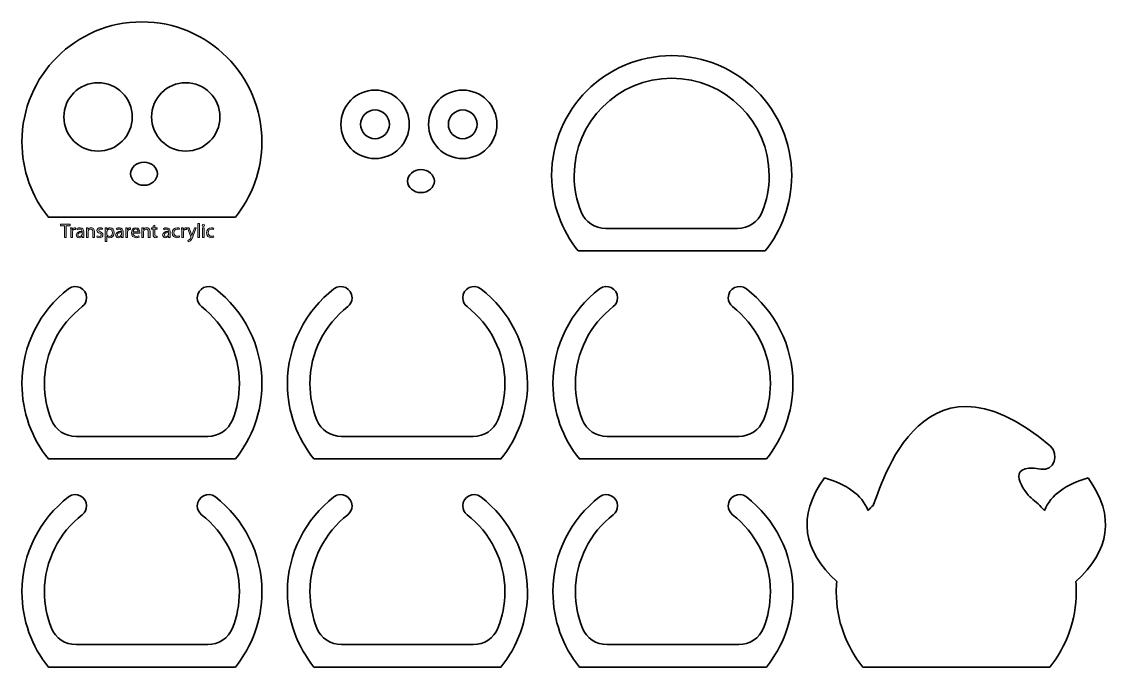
# Model space of a CAD drawing. Header units: inches. Extents: x 25.8 to 44, y -23.6 to -12.8.
import ezdxf

# ---------------------------------------------------------------- set-up
doc = ezdxf.new("R2010")
doc.units = ezdxf.units.IN
doc.header["$MEASUREMENT"] = 0
doc.layers.add('_U+0421_U+043B_U+043E_U+0439 1', color=7, linetype='Continuous')

# ---------------------------------------------------------------- blocks, each defined once
blk = doc.blocks.new('block 2')
at = {"layer": '_U+0421_U+043B_U+043E_U+0439 1', "lineweight": 0}
for points, knots in [([(26.784, -16.384), (26.784, -16.397), (26.785, -16.411), (26.787, -16.422), (26.787, -16.422), (26.761, -16.422), (26.761, -16.422), (26.761, -16.422), (26.758, -16.402), (26.758, -16.402), (26.758, -16.402), (26.757, -16.402), (26.757, -16.402), (26.748, -16.414), (26.731, -16.425), (26.709, -16.425), (26.677, -16.425), (26.661, -16.403), (26.661, -16.38), (26.661, -16.342), (26.694, -16.321), (26.756, -16.321), (26.756, -16.321), (26.756, -16.318), (26.756, -16.318), (26.756, -16.305), (26.752, -16.281), (26.72, -16.281), (26.705, -16.281), (26.69, -16.286), (26.678, -16.293), (26.678, -16.293), (26.672, -16.274), (26.672, -16.274), (26.685, -16.265), (26.704, -16.26), (26.724, -16.26), (26.772, -16.26), (26.784, -16.293), (26.784, -16.325), (26.784, -16.325), (26.784, -16.384), (26.784, -16.384)], [0, 0, 0, 0, 1, 1, 1, 2, 2, 2, 3, 3, 3, 4, 4, 4, 5, 5, 5, 6, 6, 6, 7, 7, 7, 8, 8, 8, 9, 9, 9, 10, 10, 10, 11, 11, 11, 12, 12, 12, 13, 13, 13, 14, 14, 14, 14]), ([(26.756, -16.341), (26.725, -16.34), (26.689, -16.346), (26.689, -16.377), (26.689, -16.395), (26.702, -16.404), (26.716, -16.404), (26.737, -16.404), (26.75, -16.391), (26.755, -16.377), (26.756, -16.375), (26.756, -16.371), (26.756, -16.368), (26.756, -16.368), (26.756, -16.341), (26.756, -16.341)], [0, 0, 0, 0, 1, 1, 1, 2, 2, 2, 3, 3, 3, 4, 4, 4, 5, 5, 5, 5])]:
    blk.add_open_spline(points, degree=3, knots=knots, dxfattribs=at)
blk = doc.blocks.new('block 3')
at = {"layer": '_U+0421_U+043B_U+043E_U+0439 1', "lineweight": 0}
for points, knots in [([(27.291, -16.34), (27.291, -16.397), (27.256, -16.425), (27.219, -16.425), (27.198, -16.425), (27.18, -16.416), (27.17, -16.4), (27.17, -16.4), (27.17, -16.4), (27.17, -16.4), (27.17, -16.4), (27.17, -16.486), (27.17, -16.486), (27.17, -16.486), (27.141, -16.486), (27.141, -16.486), (27.141, -16.486), (27.141, -16.315), (27.141, -16.315), (27.141, -16.295), (27.141, -16.278), (27.14, -16.263), (27.14, -16.263), (27.166, -16.263), (27.166, -16.263), (27.166, -16.263), (27.167, -16.291), (27.167, -16.291), (27.167, -16.291), (27.168, -16.291), (27.168, -16.291), (27.179, -16.271), (27.198, -16.26), (27.224, -16.26), (27.262, -16.26), (27.291, -16.292), (27.291, -16.34)], [0, 0, 0, 0, 1, 1, 1, 2, 2, 2, 3, 3, 3, 4, 4, 4, 5, 5, 5, 6, 6, 6, 7, 7, 7, 8, 8, 8, 9, 9, 9, 10, 10, 10, 11, 11, 11, 12, 12, 12, 12]), ([(27.262, -16.342), (27.262, -16.31), (27.245, -16.283), (27.215, -16.283), (27.195, -16.283), (27.177, -16.297), (27.172, -16.318), (27.171, -16.322), (27.17, -16.326), (27.17, -16.33), (27.17, -16.33), (27.17, -16.357), (27.17, -16.357), (27.17, -16.361), (27.17, -16.365), (27.171, -16.369), (27.176, -16.389), (27.194, -16.403), (27.214, -16.403), (27.245, -16.403), (27.262, -16.378), (27.262, -16.342)], [0, 0, 0, 0, 1, 1, 1, 2, 2, 2, 3, 3, 3, 4, 4, 4, 5, 5, 5, 6, 6, 6, 7, 7, 7, 7])]:
    blk.add_open_spline(points, degree=3, knots=knots, dxfattribs=at)
blk = doc.blocks.new('block 4')
at = {"layer": '_U+0421_U+043B_U+043E_U+0439 1', "lineweight": 0}
for points, knots in [([(27.438, -16.384), (27.438, -16.397), (27.439, -16.411), (27.441, -16.422), (27.441, -16.422), (27.415, -16.422), (27.415, -16.422), (27.415, -16.422), (27.412, -16.402), (27.412, -16.402), (27.412, -16.402), (27.412, -16.402), (27.412, -16.402), (27.403, -16.414), (27.386, -16.425), (27.363, -16.425), (27.331, -16.425), (27.315, -16.403), (27.315, -16.38), (27.315, -16.342), (27.349, -16.321), (27.41, -16.321), (27.41, -16.321), (27.41, -16.318), (27.41, -16.318), (27.41, -16.305), (27.406, -16.281), (27.374, -16.281), (27.359, -16.281), (27.344, -16.286), (27.333, -16.293), (27.333, -16.293), (27.326, -16.274), (27.326, -16.274), (27.339, -16.265), (27.358, -16.26), (27.378, -16.26), (27.427, -16.26), (27.438, -16.293), (27.438, -16.325), (27.438, -16.325), (27.438, -16.384), (27.438, -16.384)], [0, 0, 0, 0, 1, 1, 1, 2, 2, 2, 3, 3, 3, 4, 4, 4, 5, 5, 5, 6, 6, 6, 7, 7, 7, 8, 8, 8, 9, 9, 9, 10, 10, 10, 11, 11, 11, 12, 12, 12, 13, 13, 13, 14, 14, 14, 14]), ([(27.411, -16.341), (27.379, -16.34), (27.344, -16.346), (27.344, -16.377), (27.344, -16.395), (27.356, -16.404), (27.371, -16.404), (27.391, -16.404), (27.404, -16.391), (27.409, -16.377), (27.41, -16.375), (27.411, -16.371), (27.411, -16.368), (27.411, -16.368), (27.411, -16.341), (27.411, -16.341)], [0, 0, 0, 0, 1, 1, 1, 2, 2, 2, 3, 3, 3, 4, 4, 4, 5, 5, 5, 5])]:
    blk.add_open_spline(points, degree=3, knots=knots, dxfattribs=at)
blk = doc.blocks.new('block 5')
at = {"layer": '_U+0421_U+043B_U+043E_U+0439 1', "lineweight": 0}
for points, knots in [([(27.716, -16.334), (27.716, -16.34), (27.716, -16.345), (27.715, -16.348), (27.715, -16.348), (27.604, -16.348), (27.604, -16.348), (27.605, -16.387), (27.63, -16.403), (27.659, -16.403), (27.679, -16.403), (27.692, -16.399), (27.702, -16.394), (27.702, -16.394), (27.707, -16.415), (27.707, -16.415), (27.697, -16.42), (27.68, -16.425), (27.655, -16.425), (27.606, -16.425), (27.577, -16.393), (27.577, -16.345), (27.577, -16.297), (27.605, -16.26), (27.651, -16.26), (27.703, -16.26), (27.716, -16.305), (27.716, -16.334)], [0, 0, 0, 0, 1, 1, 1, 2, 2, 2, 3, 3, 3, 4, 4, 4, 5, 5, 5, 6, 6, 6, 7, 7, 7, 8, 8, 8, 9, 9, 9, 9]), ([(27.689, -16.327), (27.689, -16.309), (27.681, -16.28), (27.649, -16.28), (27.62, -16.28), (27.607, -16.307), (27.605, -16.327), (27.605, -16.327), (27.689, -16.327), (27.689, -16.327)], [0, 0, 0, 0, 1, 1, 1, 2, 2, 2, 3, 3, 3, 3])]:
    blk.add_open_spline(points, degree=3, knots=knots, dxfattribs=at)
blk = doc.blocks.new('block 6')
at = {"layer": '_U+0421_U+043B_U+043E_U+0439 1', "lineweight": 0}
for points, knots in [([(28.221, -16.384), (28.221, -16.397), (28.221, -16.411), (28.223, -16.422), (28.223, -16.422), (28.197, -16.422), (28.197, -16.422), (28.197, -16.422), (28.195, -16.402), (28.195, -16.402), (28.195, -16.402), (28.194, -16.402), (28.194, -16.402), (28.185, -16.414), (28.168, -16.425), (28.146, -16.425), (28.114, -16.425), (28.097, -16.403), (28.097, -16.38), (28.097, -16.342), (28.131, -16.321), (28.192, -16.321), (28.192, -16.321), (28.192, -16.318), (28.192, -16.318), (28.192, -16.305), (28.189, -16.281), (28.156, -16.281), (28.142, -16.281), (28.126, -16.286), (28.115, -16.293), (28.115, -16.293), (28.109, -16.274), (28.109, -16.274), (28.122, -16.265), (28.141, -16.26), (28.161, -16.26), (28.209, -16.26), (28.221, -16.293), (28.221, -16.325), (28.221, -16.325), (28.221, -16.384), (28.221, -16.384)], [0, 0, 0, 0, 1, 1, 1, 2, 2, 2, 3, 3, 3, 4, 4, 4, 5, 5, 5, 6, 6, 6, 7, 7, 7, 8, 8, 8, 9, 9, 9, 10, 10, 10, 11, 11, 11, 12, 12, 12, 13, 13, 13, 14, 14, 14, 14]), ([(28.193, -16.341), (28.162, -16.34), (28.126, -16.346), (28.126, -16.377), (28.126, -16.395), (28.138, -16.404), (28.153, -16.404), (28.174, -16.404), (28.187, -16.391), (28.191, -16.377), (28.192, -16.375), (28.193, -16.371), (28.193, -16.368), (28.193, -16.368), (28.193, -16.341), (28.193, -16.341)], [0, 0, 0, 0, 1, 1, 1, 2, 2, 2, 3, 3, 3, 4, 4, 4, 5, 5, 5, 5])]:
    blk.add_open_spline(points, degree=3, knots=knots, dxfattribs=at)

msp = doc.modelspace()

# ---------------------------------------------------------------- hatches: boundary and pattern name
at = {"layer": '_U+0421_U+043B_U+043E_U+0439 1', "true_color": 0x662d91}
h = msp.add_hatch(color=197, dxfattribs=at)
h.dxf.hatch_style = 2
h.paths.add_polyline_path([(26.396, -16.201), (26.559, -16.201), (26.559, -16.226), (26.492, -16.226), (26.492, -16.422), (26.463, -16.422), (26.463, -16.226), (26.396, -16.226)])
edge = h.paths.add_edge_path()
edge.add_spline(control_points=[(26.594, -16.294), (26.594, -16.294), (26.593, -16.294), (26.593, -16.294), (26.593, -16.294), (26.592, -16.263), (26.592, -16.263), (26.592, -16.263), (26.566, -16.263), (26.566, -16.263), (26.567, -16.278), (26.568, -16.294), (26.568, -16.313), (26.568, -16.313), (26.568, -16.422), (26.568, -16.422), (26.568, -16.422), (26.596, -16.422), (26.596, -16.422), (26.596, -16.422), (26.596, -16.337), (26.596, -16.337), (26.596, -16.332), (26.597, -16.328), (26.597, -16.324), (26.601, -16.302), (26.616, -16.287), (26.636, -16.287), (26.64, -16.287), (26.643, -16.287), (26.646, -16.288), (26.646, -16.288), (26.646, -16.261), (26.646, -16.261), (26.643, -16.26), (26.641, -16.26), (26.638, -16.26), (26.618, -16.26), (26.601, -16.273), (26.594, -16.294)], knot_values=[0, 0, 0, 0, 1, 1, 1, 2, 2, 2, 3, 3, 3, 4, 4, 4, 5, 5, 5, 6, 6, 6, 7, 7, 7, 8, 8, 8, 9, 9, 9, 10, 10, 10, 11, 11, 11, 12, 12, 12, 13, 13, 13, 13], degree=3, periodic=1)
edge = h.paths.add_edge_path()
edge.add_spline(control_points=[(26.784, -16.384), (26.784, -16.397), (26.785, -16.411), (26.787, -16.422), (26.787, -16.422), (26.761, -16.422), (26.761, -16.422), (26.761, -16.422), (26.758, -16.402), (26.758, -16.402), (26.758, -16.402), (26.757, -16.402), (26.757, -16.402), (26.748, -16.414), (26.731, -16.425), (26.709, -16.425), (26.677, -16.425), (26.661, -16.403), (26.661, -16.38), (26.661, -16.342), (26.694, -16.321), (26.756, -16.321), (26.756, -16.321), (26.756, -16.318), (26.756, -16.318), (26.756, -16.305), (26.752, -16.281), (26.72, -16.281), (26.705, -16.281), (26.69, -16.286), (26.678, -16.293), (26.678, -16.293), (26.672, -16.274), (26.672, -16.274), (26.685, -16.265), (26.704, -16.26), (26.724, -16.26), (26.772, -16.26), (26.784, -16.293), (26.784, -16.325), (26.784, -16.325), (26.784, -16.384), (26.784, -16.384)], knot_values=[0, 0, 0, 0, 1, 1, 1, 2, 2, 2, 3, 3, 3, 4, 4, 4, 5, 5, 5, 6, 6, 6, 7, 7, 7, 8, 8, 8, 9, 9, 9, 10, 10, 10, 11, 11, 11, 12, 12, 12, 13, 13, 13, 14, 14, 14, 14], degree=3, periodic=1)
edge = h.paths.add_edge_path()
edge.add_spline(control_points=[(26.756, -16.341), (26.725, -16.34), (26.689, -16.346), (26.689, -16.377), (26.689, -16.395), (26.702, -16.404), (26.716, -16.404), (26.737, -16.404), (26.75, -16.391), (26.755, -16.377), (26.756, -16.375), (26.756, -16.371), (26.756, -16.368), (26.756, -16.368), (26.756, -16.341), (26.756, -16.341)], knot_values=[0, 0, 0, 0, 1, 1, 1, 2, 2, 2, 3, 3, 3, 4, 4, 4, 5, 5, 5, 5], degree=3, periodic=1)
edge = h.paths.add_edge_path()
edge.add_spline(control_points=[(26.909, -16.26), (26.883, -16.26), (26.865, -16.275), (26.857, -16.29), (26.857, -16.29), (26.856, -16.29), (26.856, -16.29), (26.856, -16.29), (26.855, -16.263), (26.855, -16.263), (26.855, -16.263), (26.829, -16.263), (26.829, -16.263), (26.83, -16.277), (26.83, -16.29), (26.83, -16.306), (26.83, -16.306), (26.83, -16.422), (26.83, -16.422), (26.83, -16.422), (26.859, -16.422), (26.859, -16.422), (26.859, -16.422), (26.859, -16.327), (26.859, -16.327), (26.859, -16.322), (26.86, -16.317), (26.861, -16.313), (26.866, -16.297), (26.881, -16.284), (26.9, -16.284), (26.927, -16.284), (26.936, -16.305), (26.936, -16.33), (26.936, -16.33), (26.936, -16.422), (26.936, -16.422), (26.936, -16.422), (26.965, -16.422), (26.965, -16.422), (26.965, -16.422), (26.965, -16.327), (26.965, -16.327), (26.965, -16.273), (26.931, -16.26), (26.909, -16.26)], knot_values=[0, 0, 0, 0, 1, 1, 1, 2, 2, 2, 3, 3, 3, 4, 4, 4, 5, 5, 5, 6, 6, 6, 7, 7, 7, 8, 8, 8, 9, 9, 9, 10, 10, 10, 11, 11, 11, 12, 12, 12, 13, 13, 13, 14, 14, 14, 15, 15, 15, 15], degree=3, periodic=1)
edge = h.paths.add_edge_path()
edge.add_spline(control_points=[(27.063, -16.33), (27.042, -16.322), (27.033, -16.316), (27.033, -16.303), (27.033, -16.291), (27.042, -16.281), (27.059, -16.281), (27.074, -16.281), (27.085, -16.287), (27.092, -16.291), (27.092, -16.291), (27.099, -16.27), (27.099, -16.27), (27.09, -16.264), (27.076, -16.26), (27.06, -16.26), (27.026, -16.26), (27.005, -16.281), (27.005, -16.306), (27.005, -16.325), (27.019, -16.341), (27.047, -16.351), (27.068, -16.359), (27.077, -16.366), (27.077, -16.38), (27.077, -16.393), (27.067, -16.404), (27.046, -16.404), (27.031, -16.404), (27.016, -16.398), (27.008, -16.392), (27.008, -16.392), (27.001, -16.414), (27.001, -16.414), (27.012, -16.421), (27.028, -16.425), (27.045, -16.425), (27.083, -16.425), (27.104, -16.405), (27.104, -16.377), (27.104, -16.354), (27.09, -16.34), (27.063, -16.33)], knot_values=[0, 0, 0, 0, 1, 1, 1, 2, 2, 2, 3, 3, 3, 4, 4, 4, 5, 5, 5, 6, 6, 6, 7, 7, 7, 8, 8, 8, 9, 9, 9, 10, 10, 10, 11, 11, 11, 12, 12, 12, 13, 13, 13, 14, 14, 14, 14], degree=3, periodic=1)
edge = h.paths.add_edge_path()
edge.add_spline(control_points=[(27.291, -16.34), (27.291, -16.397), (27.256, -16.425), (27.219, -16.425), (27.198, -16.425), (27.18, -16.416), (27.17, -16.4), (27.17, -16.4), (27.17, -16.4), (27.17, -16.4), (27.17, -16.4), (27.17, -16.486), (27.17, -16.486), (27.17, -16.486), (27.141, -16.486), (27.141, -16.486), (27.141, -16.486), (27.141, -16.315), (27.141, -16.315), (27.141, -16.295), (27.141, -16.278), (27.14, -16.263), (27.14, -16.263), (27.166, -16.263), (27.166, -16.263), (27.166, -16.263), (27.167, -16.291), (27.167, -16.291), (27.167, -16.291), (27.168, -16.291), (27.168, -16.291), (27.179, -16.271), (27.198, -16.26), (27.224, -16.26), (27.262, -16.26), (27.291, -16.292), (27.291, -16.34)], knot_values=[0, 0, 0, 0, 1, 1, 1, 2, 2, 2, 3, 3, 3, 4, 4, 4, 5, 5, 5, 6, 6, 6, 7, 7, 7, 8, 8, 8, 9, 9, 9, 10, 10, 10, 11, 11, 11, 12, 12, 12, 12], degree=3, periodic=1)
edge = h.paths.add_edge_path()
edge.add_spline(control_points=[(27.262, -16.342), (27.262, -16.31), (27.245, -16.283), (27.215, -16.283), (27.195, -16.283), (27.177, -16.297), (27.172, -16.318), (27.171, -16.322), (27.17, -16.326), (27.17, -16.33), (27.17, -16.33), (27.17, -16.357), (27.17, -16.357), (27.17, -16.361), (27.17, -16.365), (27.171, -16.369), (27.176, -16.389), (27.194, -16.403), (27.214, -16.403), (27.245, -16.403), (27.262, -16.378), (27.262, -16.342)], knot_values=[0, 0, 0, 0, 1, 1, 1, 2, 2, 2, 3, 3, 3, 4, 4, 4, 5, 5, 5, 6, 6, 6, 7, 7, 7, 7], degree=3, periodic=1)
edge = h.paths.add_edge_path()
edge.add_spline(control_points=[(27.438, -16.384), (27.438, -16.397), (27.439, -16.411), (27.441, -16.422), (27.441, -16.422), (27.415, -16.422), (27.415, -16.422), (27.415, -16.422), (27.412, -16.402), (27.412, -16.402), (27.412, -16.402), (27.412, -16.402), (27.412, -16.402), (27.403, -16.414), (27.386, -16.425), (27.363, -16.425), (27.331, -16.425), (27.315, -16.403), (27.315, -16.38), (27.315, -16.342), (27.349, -16.321), (27.41, -16.321), (27.41, -16.321), (27.41, -16.318), (27.41, -16.318), (27.41, -16.305), (27.406, -16.281), (27.374, -16.281), (27.359, -16.281), (27.344, -16.286), (27.333, -16.293), (27.333, -16.293), (27.326, -16.274), (27.326, -16.274), (27.339, -16.265), (27.358, -16.26), (27.378, -16.26), (27.427, -16.26), (27.438, -16.293), (27.438, -16.325), (27.438, -16.325), (27.438, -16.384), (27.438, -16.384)], knot_values=[0, 0, 0, 0, 1, 1, 1, 2, 2, 2, 3, 3, 3, 4, 4, 4, 5, 5, 5, 6, 6, 6, 7, 7, 7, 8, 8, 8, 9, 9, 9, 10, 10, 10, 11, 11, 11, 12, 12, 12, 13, 13, 13, 14, 14, 14, 14], degree=3, periodic=1)
edge = h.paths.add_edge_path()
edge.add_spline(control_points=[(27.411, -16.341), (27.379, -16.34), (27.344, -16.346), (27.344, -16.377), (27.344, -16.395), (27.356, -16.404), (27.371, -16.404), (27.391, -16.404), (27.404, -16.391), (27.409, -16.377), (27.41, -16.375), (27.411, -16.371), (27.411, -16.368), (27.411, -16.368), (27.411, -16.341), (27.411, -16.341)], knot_values=[0, 0, 0, 0, 1, 1, 1, 2, 2, 2, 3, 3, 3, 4, 4, 4, 5, 5, 5, 5], degree=3, periodic=1)
edge = h.paths.add_edge_path()
edge.add_spline(control_points=[(27.511, -16.294), (27.511, -16.294), (27.51, -16.294), (27.51, -16.294), (27.51, -16.294), (27.509, -16.263), (27.509, -16.263), (27.509, -16.263), (27.483, -16.263), (27.483, -16.263), (27.484, -16.278), (27.485, -16.294), (27.485, -16.313), (27.485, -16.313), (27.485, -16.422), (27.485, -16.422), (27.485, -16.422), (27.513, -16.422), (27.513, -16.422), (27.513, -16.422), (27.513, -16.337), (27.513, -16.337), (27.513, -16.332), (27.514, -16.328), (27.514, -16.324), (27.518, -16.302), (27.533, -16.287), (27.553, -16.287), (27.557, -16.287), (27.56, -16.287), (27.563, -16.288), (27.563, -16.288), (27.563, -16.261), (27.563, -16.261), (27.56, -16.26), (27.558, -16.26), (27.555, -16.26), (27.535, -16.26), (27.518, -16.273), (27.511, -16.294)], knot_values=[0, 0, 0, 0, 1, 1, 1, 2, 2, 2, 3, 3, 3, 4, 4, 4, 5, 5, 5, 6, 6, 6, 7, 7, 7, 8, 8, 8, 9, 9, 9, 10, 10, 10, 11, 11, 11, 12, 12, 12, 13, 13, 13, 13], degree=3, periodic=1)
edge = h.paths.add_edge_path()
edge.add_spline(control_points=[(27.716, -16.334), (27.716, -16.34), (27.716, -16.345), (27.715, -16.348), (27.715, -16.348), (27.604, -16.348), (27.604, -16.348), (27.605, -16.387), (27.63, -16.403), (27.659, -16.403), (27.679, -16.403), (27.692, -16.399), (27.702, -16.394), (27.702, -16.394), (27.707, -16.415), (27.707, -16.415), (27.697, -16.42), (27.68, -16.425), (27.655, -16.425), (27.606, -16.425), (27.577, -16.393), (27.577, -16.345), (27.577, -16.297), (27.605, -16.26), (27.651, -16.26), (27.703, -16.26), (27.716, -16.305), (27.716, -16.334)], knot_values=[0, 0, 0, 0, 1, 1, 1, 2, 2, 2, 3, 3, 3, 4, 4, 4, 5, 5, 5, 6, 6, 6, 7, 7, 7, 8, 8, 8, 9, 9, 9, 9], degree=3, periodic=1)
edge = h.paths.add_edge_path()
edge.add_spline(control_points=[(27.689, -16.327), (27.689, -16.309), (27.681, -16.28), (27.649, -16.28), (27.62, -16.28), (27.607, -16.307), (27.605, -16.327), (27.605, -16.327), (27.689, -16.327), (27.689, -16.327)], knot_values=[0, 0, 0, 0, 1, 1, 1, 2, 2, 2, 3, 3, 3, 3], degree=3, periodic=1)
edge = h.paths.add_edge_path()
edge.add_spline(control_points=[(27.831, -16.26), (27.805, -16.26), (27.786, -16.275), (27.779, -16.29), (27.779, -16.29), (27.778, -16.29), (27.778, -16.29), (27.778, -16.29), (27.776, -16.263), (27.776, -16.263), (27.776, -16.263), (27.751, -16.263), (27.751, -16.263), (27.752, -16.277), (27.752, -16.29), (27.752, -16.306), (27.752, -16.306), (27.752, -16.422), (27.752, -16.422), (27.752, -16.422), (27.781, -16.422), (27.781, -16.422), (27.781, -16.422), (27.781, -16.327), (27.781, -16.327), (27.781, -16.322), (27.781, -16.317), (27.783, -16.313), (27.788, -16.297), (27.802, -16.284), (27.821, -16.284), (27.848, -16.284), (27.858, -16.305), (27.858, -16.33), (27.858, -16.33), (27.858, -16.422), (27.858, -16.422), (27.858, -16.422), (27.887, -16.422), (27.887, -16.422), (27.887, -16.422), (27.887, -16.327), (27.887, -16.327), (27.887, -16.273), (27.853, -16.26), (27.831, -16.26)], knot_values=[0, 0, 0, 0, 1, 1, 1, 2, 2, 2, 3, 3, 3, 4, 4, 4, 5, 5, 5, 6, 6, 6, 7, 7, 7, 8, 8, 8, 9, 9, 9, 10, 10, 10, 11, 11, 11, 12, 12, 12, 13, 13, 13, 14, 14, 14, 15, 15, 15, 15], degree=3, periodic=1)
edge = h.paths.add_edge_path()
edge.add_spline(control_points=[(27.967, -16.218), (27.967, -16.218), (27.939, -16.226), (27.939, -16.226), (27.939, -16.226), (27.939, -16.263), (27.939, -16.263), (27.939, -16.263), (27.914, -16.263), (27.914, -16.263), (27.914, -16.263), (27.914, -16.285), (27.914, -16.285), (27.914, -16.285), (27.939, -16.285), (27.939, -16.285), (27.939, -16.285), (27.939, -16.372), (27.939, -16.372), (27.939, -16.39), (27.942, -16.404), (27.95, -16.413), (27.957, -16.421), (27.967, -16.425), (27.981, -16.425), (27.992, -16.425), (28.001, -16.423), (28.006, -16.421), (28.006, -16.421), (28.005, -16.399), (28.005, -16.399), (28.001, -16.4), (27.996, -16.401), (27.988, -16.401), (27.972, -16.401), (27.967, -16.39), (27.967, -16.371), (27.967, -16.371), (27.967, -16.285), (27.967, -16.285), (27.967, -16.285), (28.008, -16.285), (28.008, -16.285), (28.008, -16.285), (28.008, -16.263), (28.008, -16.263), (28.008, -16.263), (27.967, -16.263), (27.967, -16.263), (27.967, -16.263), (27.967, -16.218), (27.967, -16.218)], knot_values=[0, 0, 0, 0, 1, 1, 1, 2, 2, 2, 3, 3, 3, 4, 4, 4, 5, 5, 5, 6, 6, 6, 7, 7, 7, 8, 8, 8, 9, 9, 9, 10, 10, 10, 11, 11, 11, 12, 12, 12, 13, 13, 13, 14, 14, 14, 15, 15, 15, 16, 16, 16, 17, 17, 17, 17], degree=3, periodic=1)
edge = h.paths.add_edge_path()
edge.add_spline(control_points=[(28.221, -16.384), (28.221, -16.397), (28.221, -16.411), (28.223, -16.422), (28.223, -16.422), (28.197, -16.422), (28.197, -16.422), (28.197, -16.422), (28.195, -16.402), (28.195, -16.402), (28.195, -16.402), (28.194, -16.402), (28.194, -16.402), (28.185, -16.414), (28.168, -16.425), (28.146, -16.425), (28.114, -16.425), (28.097, -16.403), (28.097, -16.38), (28.097, -16.342), (28.131, -16.321), (28.192, -16.321), (28.192, -16.321), (28.192, -16.318), (28.192, -16.318), (28.192, -16.305), (28.189, -16.281), (28.156, -16.281), (28.142, -16.281), (28.126, -16.286), (28.115, -16.293), (28.115, -16.293), (28.109, -16.274), (28.109, -16.274), (28.122, -16.265), (28.141, -16.26), (28.161, -16.26), (28.209, -16.26), (28.221, -16.293), (28.221, -16.325), (28.221, -16.325), (28.221, -16.384), (28.221, -16.384)], knot_values=[0, 0, 0, 0, 1, 1, 1, 2, 2, 2, 3, 3, 3, 4, 4, 4, 5, 5, 5, 6, 6, 6, 7, 7, 7, 8, 8, 8, 9, 9, 9, 10, 10, 10, 11, 11, 11, 12, 12, 12, 13, 13, 13, 14, 14, 14, 14], degree=3, periodic=1)
edge = h.paths.add_edge_path()
edge.add_spline(control_points=[(28.193, -16.341), (28.162, -16.34), (28.126, -16.346), (28.126, -16.377), (28.126, -16.395), (28.138, -16.404), (28.153, -16.404), (28.174, -16.404), (28.187, -16.391), (28.191, -16.377), (28.192, -16.375), (28.193, -16.371), (28.193, -16.368), (28.193, -16.368), (28.193, -16.341), (28.193, -16.341)], knot_values=[0, 0, 0, 0, 1, 1, 1, 2, 2, 2, 3, 3, 3, 4, 4, 4, 5, 5, 5, 5], degree=3, periodic=1)
edge = h.paths.add_edge_path()
edge.add_spline(control_points=[(28.341, -16.283), (28.356, -16.283), (28.367, -16.287), (28.374, -16.291), (28.374, -16.291), (28.38, -16.268), (28.38, -16.268), (28.373, -16.264), (28.358, -16.26), (28.341, -16.26), (28.289, -16.26), (28.256, -16.295), (28.256, -16.344), (28.256, -16.393), (28.287, -16.425), (28.334, -16.425), (28.356, -16.425), (28.372, -16.42), (28.38, -16.416), (28.38, -16.416), (28.375, -16.394), (28.375, -16.394), (28.367, -16.398), (28.356, -16.402), (28.34, -16.402), (28.308, -16.402), (28.285, -16.379), (28.285, -16.343), (28.285, -16.31), (28.304, -16.283), (28.341, -16.283)], knot_values=[0, 0, 0, 0, 1, 1, 1, 2, 2, 2, 3, 3, 3, 4, 4, 4, 5, 5, 5, 6, 6, 6, 7, 7, 7, 8, 8, 8, 9, 9, 9, 10, 10, 10, 10], degree=3, periodic=1)
edge = h.paths.add_edge_path()
edge.add_spline(control_points=[(28.44, -16.294), (28.44, -16.294), (28.438, -16.294), (28.438, -16.294), (28.438, -16.294), (28.437, -16.263), (28.437, -16.263), (28.437, -16.263), (28.412, -16.263), (28.412, -16.263), (28.413, -16.278), (28.414, -16.294), (28.414, -16.313), (28.414, -16.313), (28.414, -16.422), (28.414, -16.422), (28.414, -16.422), (28.442, -16.422), (28.442, -16.422), (28.442, -16.422), (28.442, -16.337), (28.442, -16.337), (28.442, -16.332), (28.443, -16.328), (28.443, -16.324), (28.447, -16.302), (28.462, -16.287), (28.482, -16.287), (28.486, -16.287), (28.489, -16.287), (28.492, -16.288), (28.492, -16.288), (28.492, -16.261), (28.492, -16.261), (28.489, -16.26), (28.487, -16.26), (28.483, -16.26), (28.464, -16.26), (28.447, -16.273), (28.44, -16.294)], knot_values=[0, 0, 0, 0, 1, 1, 1, 2, 2, 2, 3, 3, 3, 4, 4, 4, 5, 5, 5, 6, 6, 6, 7, 7, 7, 8, 8, 8, 9, 9, 9, 10, 10, 10, 11, 11, 11, 12, 12, 12, 13, 13, 13, 13], degree=3, periodic=1)
edge = h.paths.add_edge_path()
edge.add_spline(control_points=[(28.595, -16.356), (28.591, -16.368), (28.587, -16.38), (28.584, -16.389), (28.584, -16.389), (28.584, -16.389), (28.584, -16.389), (28.581, -16.38), (28.577, -16.367), (28.574, -16.357), (28.574, -16.357), (28.539, -16.263), (28.539, -16.263), (28.539, -16.263), (28.508, -16.263), (28.508, -16.263), (28.508, -16.263), (28.566, -16.409), (28.566, -16.409), (28.567, -16.413), (28.568, -16.415), (28.568, -16.417), (28.568, -16.418), (28.567, -16.421), (28.566, -16.424), (28.559, -16.438), (28.549, -16.449), (28.542, -16.456), (28.533, -16.463), (28.524, -16.467), (28.516, -16.47), (28.516, -16.47), (28.524, -16.494), (28.524, -16.494), (28.531, -16.493), (28.545, -16.488), (28.559, -16.475), (28.579, -16.458), (28.593, -16.43), (28.613, -16.376), (28.613, -16.376), (28.656, -16.263), (28.656, -16.263), (28.656, -16.263), (28.626, -16.263), (28.626, -16.263), (28.626, -16.263), (28.595, -16.356), (28.595, -16.356)], knot_values=[0, 0, 0, 0, 1, 1, 1, 2, 2, 2, 3, 3, 3, 4, 4, 4, 5, 5, 5, 6, 6, 6, 7, 7, 7, 8, 8, 8, 9, 9, 9, 10, 10, 10, 11, 11, 11, 12, 12, 12, 13, 13, 13, 14, 14, 14, 15, 15, 15, 16, 16, 16, 16], degree=3, periodic=1)
h.paths.add_polyline_path([(28.682, -16.422), (28.711, -16.422), (28.711, -16.19), (28.682, -16.19)])
edge = h.paths.add_edge_path()
edge.add_spline(control_points=[(28.774, -16.201), (28.764, -16.201), (28.756, -16.209), (28.756, -16.219), (28.756, -16.229), (28.763, -16.237), (28.773, -16.237), (28.785, -16.237), (28.792, -16.229), (28.792, -16.219), (28.792, -16.209), (28.785, -16.201), (28.774, -16.201)], knot_values=[0, 0, 0, 0, 1, 1, 1, 2, 2, 2, 3, 3, 3, 4, 4, 4, 4], degree=3, periodic=1)
h.paths.add_polyline_path([(28.76, -16.422), (28.788, -16.422), (28.788, -16.263), (28.76, -16.263)])
edge = h.paths.add_edge_path()
edge.add_spline(control_points=[(28.909, -16.402), (28.877, -16.402), (28.854, -16.379), (28.854, -16.343), (28.854, -16.31), (28.873, -16.283), (28.91, -16.283), (28.925, -16.283), (28.936, -16.287), (28.943, -16.291), (28.943, -16.291), (28.949, -16.268), (28.949, -16.268), (28.942, -16.264), (28.927, -16.26), (28.91, -16.26), (28.858, -16.26), (28.825, -16.295), (28.825, -16.344), (28.825, -16.393), (28.856, -16.425), (28.903, -16.425), (28.925, -16.425), (28.941, -16.42), (28.949, -16.416), (28.949, -16.416), (28.944, -16.394), (28.944, -16.394), (28.936, -16.398), (28.925, -16.402), (28.909, -16.402)], knot_values=[0, 0, 0, 0, 1, 1, 1, 2, 2, 2, 3, 3, 3, 4, 4, 4, 5, 5, 5, 6, 6, 6, 7, 7, 7, 8, 8, 8, 9, 9, 9, 10, 10, 10, 10], degree=3, periodic=1)

# ---------------------------------------------------------------- linework, layer by layer
at = {"layer": '_U+0421_U+043B_U+043E_U+0439 1', "lineweight": 0}
for points in [[(28.682, -16.422), (28.711, -16.422), (28.711, -16.19), (28.682, -16.19), (28.682, -16.422)], [(26.396, -16.201), (26.559, -16.201), (26.559, -16.226), (26.492, -16.226), (26.492, -16.422), (26.463, -16.422), (26.463, -16.226), (26.396, -16.226), (26.396, -16.201)], [(28.76, -16.422), (28.788, -16.422), (28.788, -16.263), (28.76, -16.263), (28.76, -16.422)]]:
    msp.add_lwpolyline(points, dxfattribs=at)
at = {"layer": '_U+0421_U+043B_U+043E_U+0439 1', "color": 197, "lineweight": 35, "true_color": 0x662d91}
msp.add_open_spline([(27.752, -12.834), (26.65, -12.834), (25.756, -13.728), (25.756, -14.831), (25.756, -15.305), (25.921, -15.741), (26.198, -16.084), (26.198, -16.084), (29.307, -16.084), (29.307, -16.084), (29.583, -15.741), (29.749, -15.305), (29.749, -14.831), (29.749, -13.728), (28.855, -12.834), (27.752, -12.834)], degree=3, knots=[0, 0, 0, 0, 1, 1, 1, 2, 2, 2, 3, 3, 3, 4, 4, 4, 5, 5, 5, 5], dxfattribs=at)
at = {"layer": '_U+0421_U+043B_U+043E_U+0439 1', "color": 242, "lineweight": 35, "true_color": 0xc1272d}
for points, knots in [([(36.564, -13.396), (35.462, -13.396), (34.568, -14.29), (34.568, -15.392), (34.568, -15.867), (34.733, -16.303), (35.01, -16.646), (35.01, -16.646), (38.119, -16.646), (38.119, -16.646), (38.395, -16.303), (38.561, -15.867), (38.561, -15.392), (38.561, -14.29), (37.667, -13.396), (36.564, -13.396)], [0, 0, 0, 0, 1, 1, 1, 2, 2, 2, 3, 3, 3, 4, 4, 4, 5, 5, 5, 5]), ([(37.66, -16.271), (37.66, -16.271), (35.468, -16.271), (35.468, -16.271), (35.289, -16.271), (35.125, -16.164), (35.059, -15.997), (34.982, -15.808), (34.943, -15.604), (34.943, -15.392), (34.943, -14.498), (35.67, -13.771), (36.564, -13.771), (37.459, -13.771), (38.186, -14.498), (38.186, -15.392), (38.186, -15.604), (38.147, -15.808), (38.07, -15.997), (38.003, -16.164), (37.84, -16.271), (37.66, -16.271)], [0, 0, 0, 0, 1, 1, 1, 2, 2, 2, 3, 3, 3, 4, 4, 4, 5, 5, 5, 6, 6, 6, 7, 7, 7, 7]), ([(31.63, -13.97), (31.316, -13.97), (31.062, -14.224), (31.062, -14.539), (31.062, -14.853), (31.316, -15.108), (31.63, -15.108), (31.945, -15.108), (32.199, -14.853), (32.199, -14.539), (32.199, -14.224), (31.945, -13.97), (31.63, -13.97)], [0, 0, 0, 0, 1, 1, 1, 2, 2, 2, 3, 3, 3, 4, 4, 4, 4]), ([(33.089, -13.97), (32.775, -13.97), (32.52, -14.224), (32.52, -14.539), (32.52, -14.853), (32.775, -15.108), (33.089, -15.108), (33.403, -15.108), (33.658, -14.853), (33.658, -14.539), (33.658, -14.224), (33.403, -13.97), (33.089, -13.97)], [0, 0, 0, 0, 1, 1, 1, 2, 2, 2, 3, 3, 3, 4, 4, 4, 4]), ([(32.617, -15.484), (32.617, -15.59), (32.517, -15.675), (32.394, -15.675), (32.272, -15.675), (32.172, -15.59), (32.172, -15.484), (32.172, -15.379), (32.272, -15.293), (32.394, -15.293), (32.517, -15.293), (32.617, -15.379), (32.617, -15.484)], [0, 0, 0, 0, 1, 1, 1, 2, 2, 2, 3, 3, 3, 4, 4, 4, 4]), ([(28.673, -17.426), (28.673, -17.426), (28.673, -17.426), (28.673, -17.426), (28.673, -17.483), (28.699, -17.538), (28.745, -17.573), (29.127, -17.87), (29.374, -18.334), (29.374, -18.855), (29.374, -19.066), (29.335, -19.27), (29.258, -19.46), (29.191, -19.627), (29.028, -19.733), (28.848, -19.733), (28.848, -19.733), (26.656, -19.733), (26.656, -19.733), (26.477, -19.733), (26.314, -19.627), (26.247, -19.46), (26.17, -19.27), (26.131, -19.066), (26.131, -18.855), (26.131, -18.334), (26.377, -17.87), (26.76, -17.573), (26.806, -17.538), (26.832, -17.483), (26.832, -17.426), (26.832, -17.426), (26.832, -17.426), (26.832, -17.426), (26.832, -17.27), (26.654, -17.181), (26.531, -17.276), (26.059, -17.641), (25.756, -18.213), (25.756, -18.855), (25.756, -19.33), (25.921, -19.766), (26.198, -20.108), (26.198, -20.108), (29.307, -20.108), (29.307, -20.108), (29.583, -19.766), (29.749, -19.33), (29.749, -18.855), (29.749, -18.213), (29.446, -17.641), (28.974, -17.276), (28.851, -17.181), (28.673, -17.27), (28.673, -17.426)], [0, 0, 0, 0, 1, 1, 1, 2, 2, 2, 3, 3, 3, 4, 4, 4, 5, 5, 5, 6, 6, 6, 7, 7, 7, 8, 8, 8, 9, 9, 9, 10, 10, 10, 11, 11, 11, 12, 12, 12, 13, 13, 13, 14, 14, 14, 15, 15, 15, 16, 16, 16, 17, 17, 17, 18, 18, 18, 18]), ([(33.089, -17.426), (33.089, -17.426), (33.089, -17.426), (33.089, -17.426), (33.089, -17.483), (33.115, -17.538), (33.161, -17.573), (33.544, -17.87), (33.791, -18.334), (33.791, -18.855), (33.791, -19.066), (33.751, -19.27), (33.675, -19.46), (33.608, -19.627), (33.444, -19.733), (33.265, -19.733), (33.265, -19.733), (31.073, -19.733), (31.073, -19.733), (30.894, -19.733), (30.73, -19.627), (30.663, -19.46), (30.587, -19.27), (30.547, -19.066), (30.547, -18.855), (30.547, -18.334), (30.794, -17.87), (31.177, -17.573), (31.222, -17.538), (31.249, -17.483), (31.249, -17.426), (31.249, -17.426), (31.249, -17.426), (31.249, -17.426), (31.249, -17.27), (31.07, -17.181), (30.947, -17.276), (30.476, -17.641), (30.172, -18.213), (30.172, -18.855), (30.172, -19.33), (30.338, -19.766), (30.614, -20.108), (30.614, -20.108), (33.723, -20.108), (33.723, -20.108), (34, -19.766), (34.166, -19.33), (34.166, -18.855), (34.166, -18.213), (33.862, -17.641), (33.39, -17.276), (33.268, -17.181), (33.089, -17.27), (33.089, -17.426)], [0, 0, 0, 0, 1, 1, 1, 2, 2, 2, 3, 3, 3, 4, 4, 4, 5, 5, 5, 6, 6, 6, 7, 7, 7, 8, 8, 8, 9, 9, 9, 10, 10, 10, 11, 11, 11, 12, 12, 12, 13, 13, 13, 14, 14, 14, 15, 15, 15, 16, 16, 16, 17, 17, 17, 18, 18, 18, 18]), ([(37.505, -17.426), (37.505, -17.426), (37.505, -17.426), (37.505, -17.426), (37.505, -17.483), (37.532, -17.538), (37.578, -17.573), (37.96, -17.87), (38.207, -18.334), (38.207, -18.855), (38.207, -19.066), (38.168, -19.27), (38.091, -19.46), (38.024, -19.627), (37.86, -19.733), (37.681, -19.733), (37.681, -19.733), (35.489, -19.733), (35.489, -19.733), (35.31, -19.733), (35.146, -19.627), (35.079, -19.46), (35.003, -19.27), (34.964, -19.066), (34.964, -18.855), (34.964, -18.334), (35.21, -17.87), (35.593, -17.573), (35.639, -17.538), (35.665, -17.483), (35.665, -17.426), (35.665, -17.426), (35.665, -17.426), (35.665, -17.426), (35.665, -17.27), (35.487, -17.181), (35.364, -17.276), (34.892, -17.641), (34.589, -18.213), (34.589, -18.855), (34.589, -19.33), (34.754, -19.766), (35.031, -20.108), (35.031, -20.108), (38.14, -20.108), (38.14, -20.108), (38.416, -19.766), (38.582, -19.33), (38.582, -18.855), (38.582, -18.213), (38.278, -17.641), (37.807, -17.276), (37.684, -17.181), (37.505, -17.27), (37.505, -17.426)], [0, 0, 0, 0, 1, 1, 1, 2, 2, 2, 3, 3, 3, 4, 4, 4, 5, 5, 5, 6, 6, 6, 7, 7, 7, 8, 8, 8, 9, 9, 9, 10, 10, 10, 11, 11, 11, 12, 12, 12, 13, 13, 13, 14, 14, 14, 15, 15, 15, 16, 16, 16, 17, 17, 17, 18, 18, 18, 18]), ([(43.492, -20.423), (43.123, -20.528), (42.875, -20.704), (42.766, -20.963), (42.697, -20.889), (42.623, -20.82), (42.544, -20.757), (42.446, -20.678), (42.064, -20.161), (42.703, -20.278), (42.931, -20.32), (43.013, -20.024), (42.864, -19.896), (40.633, -17.986), (39.985, -20.813), (39.915, -20.88), (39.887, -20.907), (39.86, -20.935), (39.833, -20.963), (39.725, -20.704), (39.477, -20.528), (39.107, -20.423), (38.641, -21.067), (38.758, -21.635), (39.31, -22.147), (39.305, -22.204), (39.303, -22.261), (39.303, -22.318), (39.303, -22.793), (39.469, -23.229), (39.745, -23.571), (39.745, -23.571), (42.854, -23.571), (42.854, -23.571), (43.131, -23.229), (43.296, -22.793), (43.296, -22.318), (43.296, -22.261), (43.294, -22.204), (43.289, -22.147), (43.841, -21.635), (43.958, -21.067), (43.492, -20.423)], [0, 0, 0, 0, 1, 1, 1, 2, 2, 2, 3, 3, 3, 4, 4, 4, 5, 5, 5, 6, 6, 6, 7, 7, 7, 8, 8, 8, 9, 9, 9, 10, 10, 10, 11, 11, 11, 12, 12, 12, 13, 13, 13, 14, 14, 14, 14]), ([(28.673, -20.888), (28.673, -20.888), (28.673, -20.888), (28.673, -20.888), (28.673, -20.946), (28.699, -21.001), (28.745, -21.036), (29.127, -21.333), (29.374, -21.797), (29.374, -22.318), (29.374, -22.529), (29.335, -22.733), (29.258, -22.923), (29.191, -23.089), (29.028, -23.196), (28.848, -23.196), (28.848, -23.196), (26.656, -23.196), (26.656, -23.196), (26.477, -23.196), (26.314, -23.089), (26.247, -22.923), (26.17, -22.733), (26.131, -22.529), (26.131, -22.318), (26.131, -21.797), (26.377, -21.333), (26.76, -21.036), (26.806, -21.001), (26.832, -20.946), (26.832, -20.888), (26.832, -20.888), (26.832, -20.888), (26.832, -20.888), (26.832, -20.733), (26.654, -20.644), (26.531, -20.739), (26.059, -21.104), (25.756, -21.675), (25.756, -22.318), (25.756, -22.793), (25.921, -23.229), (26.198, -23.571), (26.198, -23.571), (29.307, -23.571), (29.307, -23.571), (29.583, -23.229), (29.749, -22.793), (29.749, -22.318), (29.749, -21.675), (29.446, -21.104), (28.974, -20.739), (28.851, -20.644), (28.673, -20.733), (28.673, -20.888)], [0, 0, 0, 0, 1, 1, 1, 2, 2, 2, 3, 3, 3, 4, 4, 4, 5, 5, 5, 6, 6, 6, 7, 7, 7, 8, 8, 8, 9, 9, 9, 10, 10, 10, 11, 11, 11, 12, 12, 12, 13, 13, 13, 14, 14, 14, 15, 15, 15, 16, 16, 16, 17, 17, 17, 18, 18, 18, 18]), ([(33.089, -20.888), (33.089, -20.888), (33.089, -20.888), (33.089, -20.888), (33.089, -20.946), (33.115, -21.001), (33.161, -21.036), (33.544, -21.333), (33.791, -21.797), (33.791, -22.318), (33.791, -22.529), (33.751, -22.733), (33.675, -22.923), (33.608, -23.089), (33.444, -23.196), (33.265, -23.196), (33.265, -23.196), (31.073, -23.196), (31.073, -23.196), (30.894, -23.196), (30.73, -23.089), (30.663, -22.923), (30.587, -22.733), (30.547, -22.529), (30.547, -22.318), (30.547, -21.797), (30.794, -21.333), (31.177, -21.036), (31.222, -21.001), (31.249, -20.946), (31.249, -20.888), (31.249, -20.888), (31.249, -20.888), (31.249, -20.888), (31.249, -20.733), (31.07, -20.644), (30.947, -20.739), (30.476, -21.104), (30.172, -21.675), (30.172, -22.318), (30.172, -22.793), (30.338, -23.229), (30.614, -23.571), (30.614, -23.571), (33.723, -23.571), (33.723, -23.571), (34, -23.229), (34.166, -22.793), (34.166, -22.318), (34.166, -21.675), (33.862, -21.104), (33.39, -20.739), (33.268, -20.644), (33.089, -20.733), (33.089, -20.888)], [0, 0, 0, 0, 1, 1, 1, 2, 2, 2, 3, 3, 3, 4, 4, 4, 5, 5, 5, 6, 6, 6, 7, 7, 7, 8, 8, 8, 9, 9, 9, 10, 10, 10, 11, 11, 11, 12, 12, 12, 13, 13, 13, 14, 14, 14, 15, 15, 15, 16, 16, 16, 17, 17, 17, 18, 18, 18, 18]), ([(37.505, -20.888), (37.505, -20.888), (37.505, -20.888), (37.505, -20.888), (37.505, -20.946), (37.532, -21.001), (37.578, -21.036), (37.96, -21.333), (38.207, -21.797), (38.207, -22.318), (38.207, -22.529), (38.168, -22.733), (38.091, -22.923), (38.024, -23.089), (37.86, -23.196), (37.681, -23.196), (37.681, -23.196), (35.489, -23.196), (35.489, -23.196), (35.31, -23.196), (35.146, -23.089), (35.079, -22.923), (35.003, -22.733), (34.964, -22.529), (34.964, -22.318), (34.964, -21.797), (35.21, -21.333), (35.593, -21.036), (35.639, -21.001), (35.665, -20.946), (35.665, -20.888), (35.665, -20.888), (35.665, -20.888), (35.665, -20.888), (35.665, -20.733), (35.487, -20.644), (35.364, -20.739), (34.892, -21.104), (34.589, -21.675), (34.589, -22.318), (34.589, -22.793), (34.754, -23.229), (35.031, -23.571), (35.031, -23.571), (38.14, -23.571), (38.14, -23.571), (38.416, -23.229), (38.582, -22.793), (38.582, -22.318), (38.582, -21.675), (38.278, -21.104), (37.807, -20.739), (37.684, -20.644), (37.505, -20.733), (37.505, -20.888)], [0, 0, 0, 0, 1, 1, 1, 2, 2, 2, 3, 3, 3, 4, 4, 4, 5, 5, 5, 6, 6, 6, 7, 7, 7, 8, 8, 8, 9, 9, 9, 10, 10, 10, 11, 11, 11, 12, 12, 12, 13, 13, 13, 14, 14, 14, 15, 15, 15, 16, 16, 16, 17, 17, 17, 18, 18, 18, 18])]:
    msp.add_open_spline(points, degree=3, knots=knots, dxfattribs=at)
at = {"layer": '_U+0421_U+043B_U+043E_U+0439 1', "color": 7, "lineweight": 35, "true_color": 0xffffff}
for points in [[(27.023, -13.847), (26.709, -13.847), (26.454, -14.102), (26.454, -14.416), (26.454, -14.73), (26.709, -14.985), (27.023, -14.985), (27.337, -14.985), (27.592, -14.73), (27.592, -14.416), (27.592, -14.102), (27.337, -13.847), (27.023, -13.847)], [(28.482, -13.847), (28.168, -13.847), (27.913, -14.102), (27.913, -14.416), (27.913, -14.73), (28.168, -14.985), (28.482, -14.985), (28.796, -14.985), (29.051, -14.73), (29.051, -14.416), (29.051, -14.102), (28.796, -13.847), (28.482, -13.847)], [(31.87, -14.539), (31.87, -14.671), (31.763, -14.778), (31.63, -14.778), (31.498, -14.778), (31.391, -14.671), (31.391, -14.539), (31.391, -14.407), (31.498, -14.299), (31.63, -14.299), (31.763, -14.299), (31.87, -14.407), (31.87, -14.539)], [(33.328, -14.539), (33.328, -14.671), (33.221, -14.778), (33.089, -14.778), (32.957, -14.778), (32.85, -14.671), (32.85, -14.539), (32.85, -14.407), (32.957, -14.299), (33.089, -14.299), (33.221, -14.299), (33.328, -14.407), (33.328, -14.539)], [(28.009, -15.362), (28.009, -15.467), (27.91, -15.553), (27.787, -15.553), (27.664, -15.553), (27.565, -15.467), (27.565, -15.362), (27.565, -15.256), (27.664, -15.171), (27.787, -15.171), (27.91, -15.171), (28.009, -15.256), (28.009, -15.362)]]:
    msp.add_open_spline(points, degree=3, knots=[0, 0, 0, 0, 1, 1, 1, 2, 2, 2, 3, 3, 3, 4, 4, 4, 4], dxfattribs=at)
at = {"layer": '_U+0421_U+043B_U+043E_U+0439 1', "lineweight": 0}
for points, knots in [([(26.594, -16.294), (26.594, -16.294), (26.593, -16.294), (26.593, -16.294), (26.593, -16.294), (26.592, -16.263), (26.592, -16.263), (26.592, -16.263), (26.566, -16.263), (26.566, -16.263), (26.567, -16.278), (26.568, -16.294), (26.568, -16.313), (26.568, -16.313), (26.568, -16.422), (26.568, -16.422), (26.568, -16.422), (26.596, -16.422), (26.596, -16.422), (26.596, -16.422), (26.596, -16.337), (26.596, -16.337), (26.596, -16.332), (26.597, -16.328), (26.597, -16.324), (26.601, -16.302), (26.616, -16.287), (26.636, -16.287), (26.64, -16.287), (26.643, -16.287), (26.646, -16.288), (26.646, -16.288), (26.646, -16.261), (26.646, -16.261), (26.643, -16.26), (26.641, -16.26), (26.638, -16.26), (26.618, -16.26), (26.601, -16.273), (26.594, -16.294)], [0, 0, 0, 0, 1, 1, 1, 2, 2, 2, 3, 3, 3, 4, 4, 4, 5, 5, 5, 6, 6, 6, 7, 7, 7, 8, 8, 8, 9, 9, 9, 10, 10, 10, 11, 11, 11, 12, 12, 12, 13, 13, 13, 13]), ([(26.909, -16.26), (26.883, -16.26), (26.865, -16.275), (26.857, -16.29), (26.857, -16.29), (26.856, -16.29), (26.856, -16.29), (26.856, -16.29), (26.855, -16.263), (26.855, -16.263), (26.855, -16.263), (26.829, -16.263), (26.829, -16.263), (26.83, -16.277), (26.83, -16.29), (26.83, -16.306), (26.83, -16.306), (26.83, -16.422), (26.83, -16.422), (26.83, -16.422), (26.859, -16.422), (26.859, -16.422), (26.859, -16.422), (26.859, -16.327), (26.859, -16.327), (26.859, -16.322), (26.86, -16.317), (26.861, -16.313), (26.866, -16.297), (26.881, -16.284), (26.9, -16.284), (26.927, -16.284), (26.936, -16.305), (26.936, -16.33), (26.936, -16.33), (26.936, -16.422), (26.936, -16.422), (26.936, -16.422), (26.965, -16.422), (26.965, -16.422), (26.965, -16.422), (26.965, -16.327), (26.965, -16.327), (26.965, -16.273), (26.931, -16.26), (26.909, -16.26)], [0, 0, 0, 0, 1, 1, 1, 2, 2, 2, 3, 3, 3, 4, 4, 4, 5, 5, 5, 6, 6, 6, 7, 7, 7, 8, 8, 8, 9, 9, 9, 10, 10, 10, 11, 11, 11, 12, 12, 12, 13, 13, 13, 14, 14, 14, 15, 15, 15, 15]), ([(27.063, -16.33), (27.042, -16.322), (27.033, -16.316), (27.033, -16.303), (27.033, -16.291), (27.042, -16.281), (27.059, -16.281), (27.074, -16.281), (27.085, -16.287), (27.092, -16.291), (27.092, -16.291), (27.099, -16.27), (27.099, -16.27), (27.09, -16.264), (27.076, -16.26), (27.06, -16.26), (27.026, -16.26), (27.005, -16.281), (27.005, -16.306), (27.005, -16.325), (27.019, -16.341), (27.047, -16.351), (27.068, -16.359), (27.077, -16.366), (27.077, -16.38), (27.077, -16.393), (27.067, -16.404), (27.046, -16.404), (27.031, -16.404), (27.016, -16.398), (27.008, -16.392), (27.008, -16.392), (27.001, -16.414), (27.001, -16.414), (27.012, -16.421), (27.028, -16.425), (27.045, -16.425), (27.083, -16.425), (27.104, -16.405), (27.104, -16.377), (27.104, -16.354), (27.09, -16.34), (27.063, -16.33)], [0, 0, 0, 0, 1, 1, 1, 2, 2, 2, 3, 3, 3, 4, 4, 4, 5, 5, 5, 6, 6, 6, 7, 7, 7, 8, 8, 8, 9, 9, 9, 10, 10, 10, 11, 11, 11, 12, 12, 12, 13, 13, 13, 14, 14, 14, 14]), ([(27.511, -16.294), (27.511, -16.294), (27.51, -16.294), (27.51, -16.294), (27.51, -16.294), (27.509, -16.263), (27.509, -16.263), (27.509, -16.263), (27.483, -16.263), (27.483, -16.263), (27.484, -16.278), (27.485, -16.294), (27.485, -16.313), (27.485, -16.313), (27.485, -16.422), (27.485, -16.422), (27.485, -16.422), (27.513, -16.422), (27.513, -16.422), (27.513, -16.422), (27.513, -16.337), (27.513, -16.337), (27.513, -16.332), (27.514, -16.328), (27.514, -16.324), (27.518, -16.302), (27.533, -16.287), (27.553, -16.287), (27.557, -16.287), (27.56, -16.287), (27.563, -16.288), (27.563, -16.288), (27.563, -16.261), (27.563, -16.261), (27.56, -16.26), (27.558, -16.26), (27.555, -16.26), (27.535, -16.26), (27.518, -16.273), (27.511, -16.294)], [0, 0, 0, 0, 1, 1, 1, 2, 2, 2, 3, 3, 3, 4, 4, 4, 5, 5, 5, 6, 6, 6, 7, 7, 7, 8, 8, 8, 9, 9, 9, 10, 10, 10, 11, 11, 11, 12, 12, 12, 13, 13, 13, 13]), ([(27.831, -16.26), (27.805, -16.26), (27.786, -16.275), (27.779, -16.29), (27.779, -16.29), (27.778, -16.29), (27.778, -16.29), (27.778, -16.29), (27.776, -16.263), (27.776, -16.263), (27.776, -16.263), (27.751, -16.263), (27.751, -16.263), (27.752, -16.277), (27.752, -16.29), (27.752, -16.306), (27.752, -16.306), (27.752, -16.422), (27.752, -16.422), (27.752, -16.422), (27.781, -16.422), (27.781, -16.422), (27.781, -16.422), (27.781, -16.327), (27.781, -16.327), (27.781, -16.322), (27.781, -16.317), (27.783, -16.313), (27.788, -16.297), (27.802, -16.284), (27.821, -16.284), (27.848, -16.284), (27.858, -16.305), (27.858, -16.33), (27.858, -16.33), (27.858, -16.422), (27.858, -16.422), (27.858, -16.422), (27.887, -16.422), (27.887, -16.422), (27.887, -16.422), (27.887, -16.327), (27.887, -16.327), (27.887, -16.273), (27.853, -16.26), (27.831, -16.26)], [0, 0, 0, 0, 1, 1, 1, 2, 2, 2, 3, 3, 3, 4, 4, 4, 5, 5, 5, 6, 6, 6, 7, 7, 7, 8, 8, 8, 9, 9, 9, 10, 10, 10, 11, 11, 11, 12, 12, 12, 13, 13, 13, 14, 14, 14, 15, 15, 15, 15]), ([(27.967, -16.218), (27.967, -16.218), (27.939, -16.226), (27.939, -16.226), (27.939, -16.226), (27.939, -16.263), (27.939, -16.263), (27.939, -16.263), (27.914, -16.263), (27.914, -16.263), (27.914, -16.263), (27.914, -16.285), (27.914, -16.285), (27.914, -16.285), (27.939, -16.285), (27.939, -16.285), (27.939, -16.285), (27.939, -16.372), (27.939, -16.372), (27.939, -16.39), (27.942, -16.404), (27.95, -16.413), (27.957, -16.421), (27.967, -16.425), (27.981, -16.425), (27.992, -16.425), (28.001, -16.423), (28.006, -16.421), (28.006, -16.421), (28.005, -16.399), (28.005, -16.399), (28.001, -16.4), (27.996, -16.401), (27.988, -16.401), (27.972, -16.401), (27.967, -16.39), (27.967, -16.371), (27.967, -16.371), (27.967, -16.285), (27.967, -16.285), (27.967, -16.285), (28.008, -16.285), (28.008, -16.285), (28.008, -16.285), (28.008, -16.263), (28.008, -16.263), (28.008, -16.263), (27.967, -16.263), (27.967, -16.263), (27.967, -16.263), (27.967, -16.218), (27.967, -16.218)], [0, 0, 0, 0, 1, 1, 1, 2, 2, 2, 3, 3, 3, 4, 4, 4, 5, 5, 5, 6, 6, 6, 7, 7, 7, 8, 8, 8, 9, 9, 9, 10, 10, 10, 11, 11, 11, 12, 12, 12, 13, 13, 13, 14, 14, 14, 15, 15, 15, 16, 16, 16, 17, 17, 17, 17]), ([(28.341, -16.283), (28.356, -16.283), (28.367, -16.287), (28.374, -16.291), (28.374, -16.291), (28.38, -16.268), (28.38, -16.268), (28.373, -16.264), (28.358, -16.26), (28.341, -16.26), (28.289, -16.26), (28.256, -16.295), (28.256, -16.344), (28.256, -16.393), (28.287, -16.425), (28.334, -16.425), (28.356, -16.425), (28.372, -16.42), (28.38, -16.416), (28.38, -16.416), (28.375, -16.394), (28.375, -16.394), (28.367, -16.398), (28.356, -16.402), (28.34, -16.402), (28.308, -16.402), (28.285, -16.379), (28.285, -16.343), (28.285, -16.31), (28.304, -16.283), (28.341, -16.283)], [0, 0, 0, 0, 1, 1, 1, 2, 2, 2, 3, 3, 3, 4, 4, 4, 5, 5, 5, 6, 6, 6, 7, 7, 7, 8, 8, 8, 9, 9, 9, 10, 10, 10, 10]), ([(28.44, -16.294), (28.44, -16.294), (28.438, -16.294), (28.438, -16.294), (28.438, -16.294), (28.437, -16.263), (28.437, -16.263), (28.437, -16.263), (28.412, -16.263), (28.412, -16.263), (28.413, -16.278), (28.414, -16.294), (28.414, -16.313), (28.414, -16.313), (28.414, -16.422), (28.414, -16.422), (28.414, -16.422), (28.442, -16.422), (28.442, -16.422), (28.442, -16.422), (28.442, -16.337), (28.442, -16.337), (28.442, -16.332), (28.443, -16.328), (28.443, -16.324), (28.447, -16.302), (28.462, -16.287), (28.482, -16.287), (28.486, -16.287), (28.489, -16.287), (28.492, -16.288), (28.492, -16.288), (28.492, -16.261), (28.492, -16.261), (28.489, -16.26), (28.487, -16.26), (28.483, -16.26), (28.464, -16.26), (28.447, -16.273), (28.44, -16.294)], [0, 0, 0, 0, 1, 1, 1, 2, 2, 2, 3, 3, 3, 4, 4, 4, 5, 5, 5, 6, 6, 6, 7, 7, 7, 8, 8, 8, 9, 9, 9, 10, 10, 10, 11, 11, 11, 12, 12, 12, 13, 13, 13, 13]), ([(28.595, -16.356), (28.591, -16.368), (28.587, -16.38), (28.584, -16.389), (28.584, -16.389), (28.584, -16.389), (28.584, -16.389), (28.581, -16.38), (28.577, -16.367), (28.574, -16.357), (28.574, -16.357), (28.539, -16.263), (28.539, -16.263), (28.539, -16.263), (28.508, -16.263), (28.508, -16.263), (28.508, -16.263), (28.566, -16.409), (28.566, -16.409), (28.567, -16.413), (28.568, -16.415), (28.568, -16.417), (28.568, -16.418), (28.567, -16.421), (28.566, -16.424), (28.559, -16.438), (28.549, -16.449), (28.542, -16.456), (28.533, -16.463), (28.524, -16.467), (28.516, -16.47), (28.516, -16.47), (28.524, -16.494), (28.524, -16.494), (28.531, -16.493), (28.545, -16.488), (28.559, -16.475), (28.579, -16.458), (28.593, -16.43), (28.613, -16.376), (28.613, -16.376), (28.656, -16.263), (28.656, -16.263), (28.656, -16.263), (28.626, -16.263), (28.626, -16.263), (28.626, -16.263), (28.595, -16.356), (28.595, -16.356)], [0, 0, 0, 0, 1, 1, 1, 2, 2, 2, 3, 3, 3, 4, 4, 4, 5, 5, 5, 6, 6, 6, 7, 7, 7, 8, 8, 8, 9, 9, 9, 10, 10, 10, 11, 11, 11, 12, 12, 12, 13, 13, 13, 14, 14, 14, 15, 15, 15, 16, 16, 16, 16]), ([(28.774, -16.201), (28.764, -16.201), (28.756, -16.209), (28.756, -16.219), (28.756, -16.229), (28.763, -16.237), (28.773, -16.237), (28.785, -16.237), (28.792, -16.229), (28.792, -16.219), (28.792, -16.209), (28.785, -16.201), (28.774, -16.201)], [0, 0, 0, 0, 1, 1, 1, 2, 2, 2, 3, 3, 3, 4, 4, 4, 4]), ([(28.909, -16.402), (28.877, -16.402), (28.854, -16.379), (28.854, -16.343), (28.854, -16.31), (28.873, -16.283), (28.91, -16.283), (28.925, -16.283), (28.936, -16.287), (28.943, -16.291), (28.943, -16.291), (28.949, -16.268), (28.949, -16.268), (28.942, -16.264), (28.927, -16.26), (28.91, -16.26), (28.858, -16.26), (28.825, -16.295), (28.825, -16.344), (28.825, -16.393), (28.856, -16.425), (28.903, -16.425), (28.925, -16.425), (28.941, -16.42), (28.949, -16.416), (28.949, -16.416), (28.944, -16.394), (28.944, -16.394), (28.936, -16.398), (28.925, -16.402), (28.909, -16.402)], [0, 0, 0, 0, 1, 1, 1, 2, 2, 2, 3, 3, 3, 4, 4, 4, 5, 5, 5, 6, 6, 6, 7, 7, 7, 8, 8, 8, 9, 9, 9, 10, 10, 10, 10])]:
    msp.add_open_spline(points, degree=3, knots=knots, dxfattribs=at)

# ---------------------------------------------------------------- block references
at = {"layer": '_U+0421_U+043B_U+043E_U+0439 1'}
for name in ['block 2', 'block 3', 'block 4', 'block 5', 'block 6']:
    msp.add_blockref(name, (0, 0), dxfattribs=at)

doc.saveas('drawing.dxf')
